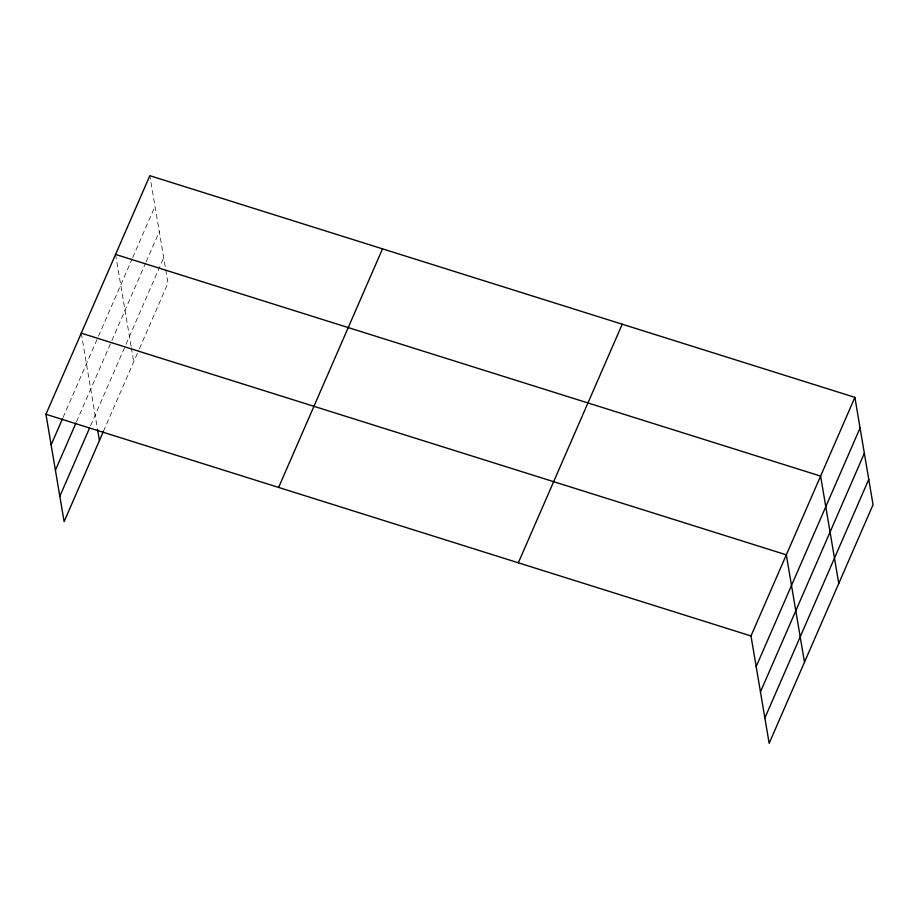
<?xml version="1.0" encoding="UTF-8"?>
<svg xmlns="http://www.w3.org/2000/svg" width="919" height="919" viewBox="0 0 919 919"><rect width="100%" height="100%" fill="white"/><g stroke="black" fill="none" stroke-linecap="round" stroke-linejoin="round"><path stroke-width="0.69" stroke-dasharray="4.59 3.45" d="M63.089 417.41L97.885 337.526M98.448 336.216L132.164 258.79M132.738 257.481L155.024 206.304M76.495 421.81L111.302 341.857M111.877 340.547L145.593 263.121M146.167 261.812L159.309 231.634M90.59 425.658L125.432 345.636M126.006 344.326L163.72 257.722M103.433 431.333L138.861 349.967M139.435 348.657L168.005 283.041L150.084 177.08M115.564 254.425L131.107 346.302M131.337 347.715L133.714 361.776M81.274 333.16L97.288 427.852"/><path stroke-width="1.38" d="M103.433 431.333L64.112 521.636L45.95 414.274L149.843 175.69L854.888 397.364L873.05 504.726L769.157 743.31L750.995 635.959L854.888 397.364M51.131 444.888L62.526 418.719M55.416 470.218L75.921 423.119M59.827 496.306L89.453 428.277M278.618 487.426L382.511 248.842M518.327 562.796L622.232 324.212M756.176 666.562L860.069 427.978M760.461 691.892L864.354 453.308M764.872 717.98L868.765 479.396M115.564 254.425L820.61 476.099L838.76 583.462M81.274 333.16L786.319 554.835L804.481 662.185M45.95 414.274L750.995 635.959M97.529 429.253L99.436 440.511"/></g></svg>
